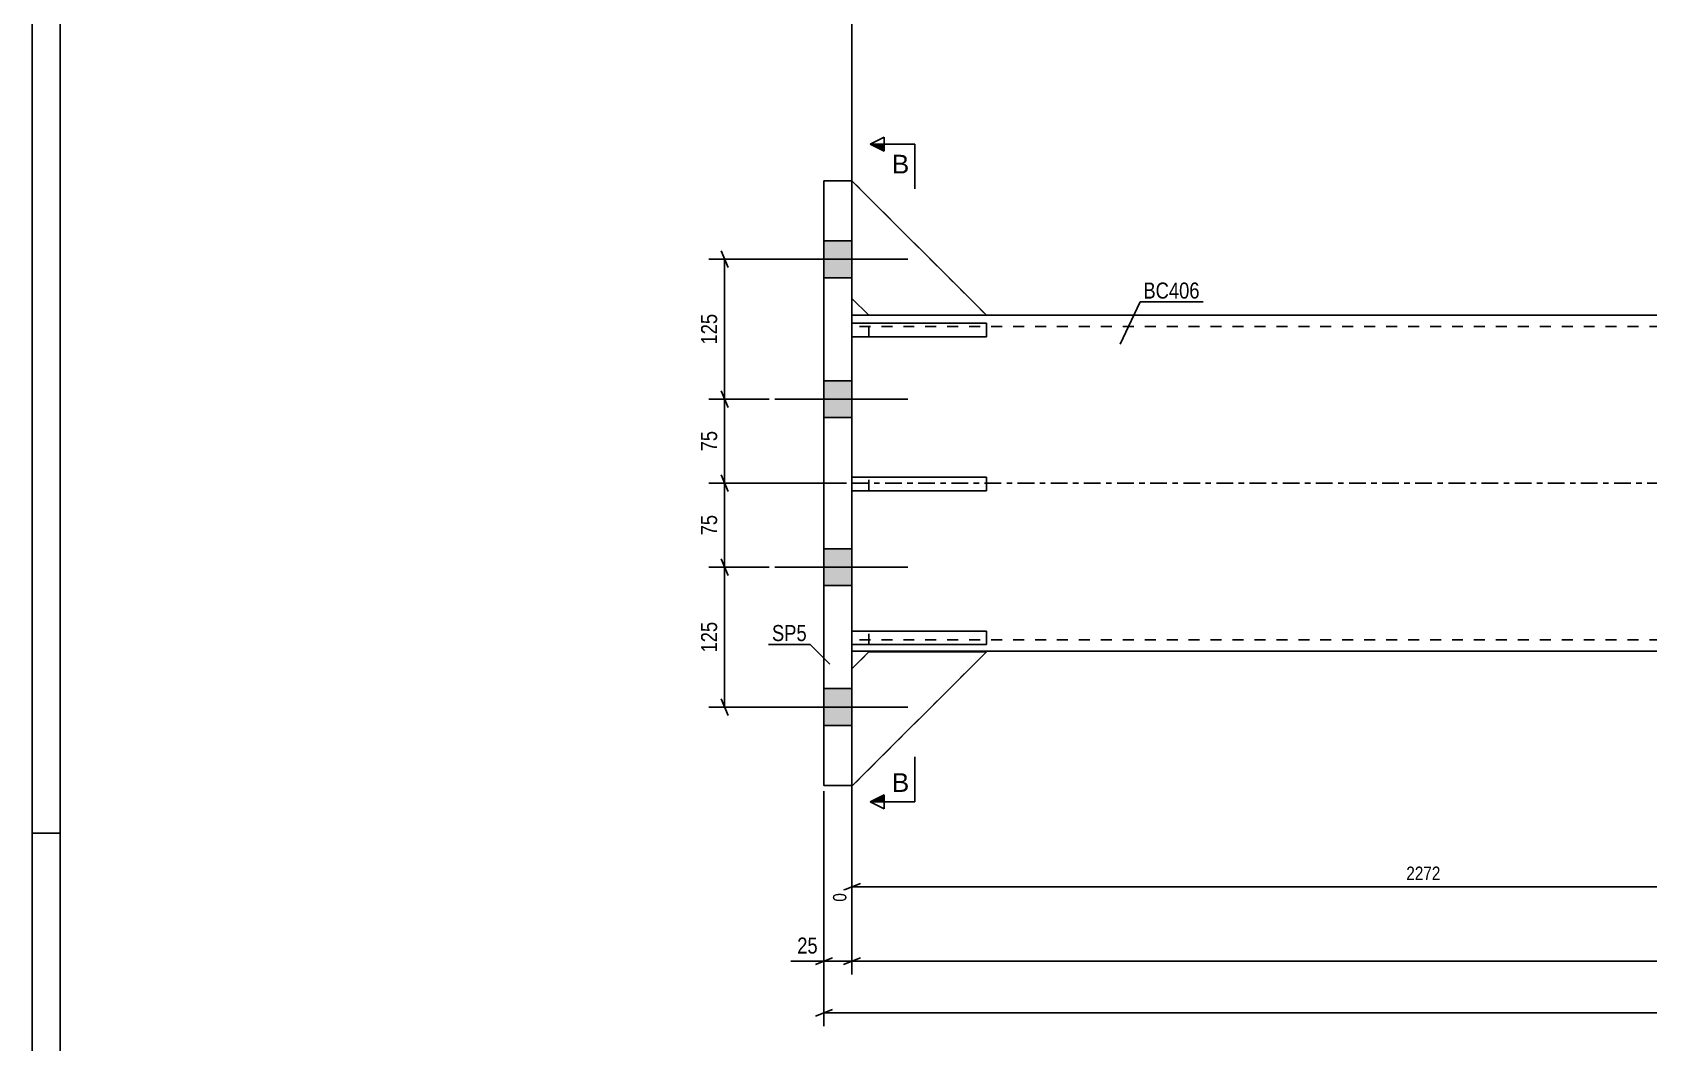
# Model space of a CAD drawing. Header units: millimetres. Extents: x 0 to 841, y 0 to 594.
# Drawn here: x 0 to 288.7, y 111.6 to 292.1 of the extents above; entities that cross this region are included whole.
import ezdxf

# ---------------------------------------------------------------- set-up
doc = ezdxf.new("R2010")
doc.units = ezdxf.units.MM
doc.linetypes.add('DXK_LINE_DOT2', pattern=[3.9198, 1.9599, -1.9599])
doc.linetypes.add('DXK_LINE_DOT3', pattern=[5.9187, 2.979, -0.9799, 0.9799, -0.9799])
doc.styles.add('Arial', font='arial.ttf', dxfattribs={"height": 0.2})
doc.styles.add('Arial Narrow', font='ARIALN.TTF', dxfattribs={"height": 0.2})

# ---------------------------------------------------------------- blocks, each defined once
blk = doc.blocks.new('Unknown-122567297-1134')
at = {"color": 5, "linetype": 'Continuous'}
for p, q in [((0, 594), (0, 0)), ((5, 589), (5, 5)), ((5, 149), (0, 149))]:
    blk.add_line(p, q, dxfattribs=at)
blk = doc.blocks.new('Part-122567297-2613 - 2611')
at = {"color": 2, "linetype": 'Continuous'}
for p, q in [((146.4, 210.2), (146.4, 212.6)), ((146.4, 212.6), (170.4, 212.6)), ((170.4, 212.6), (170.4, 210.2)), ((170.4, 210.2), (146.4, 210.2))]:
    blk.add_line(p, q, dxfattribs=at)
at = {"color": 7, "linetype": 'DXK_LINE_DOT2'}
blk.add_line((149.4, 210.2), (149.4, 212.6), dxfattribs=at)
blk = doc.blocks.new('Part-122567297-2614 - 2611')
at = {"color": 2, "linetype": 'Continuous'}
for p, q in [((146.4, 265.54), (170.4, 241.54)), ((149.4, 241.54), (146.4, 244.54)), ((170.4, 241.54), (149.4, 241.54))]:
    blk.add_line(p, q, dxfattribs=at)
at = {"color": 7, "linetype": 'DXK_LINE_DOT2'}
blk.add_line((146.4, 244.54), (146.4, 265.54), dxfattribs=at)
blk = doc.blocks.new('Part-122567297-2615 - 2611')
at = {"color": 7, "linetype": 'DXK_LINE_DOT2'}
for p, q in [((146.4, 244.54), (146.4, 265.54)), ((146.4, 265.54), (170.4, 241.54)), ((149.4, 241.54), (146.4, 244.54)), ((170.4, 241.54), (149.4, 241.54))]:
    blk.add_line(p, q, dxfattribs=at)
blk = doc.blocks.new('Part-122567297-2616 - 2611')
at = {"color": 2, "linetype": 'Continuous'}
for p, q in [((149.4, 181.4), (146.4, 178.4)), ((146.4, 157.4), (170.4, 181.4)), ((170.4, 181.4), (149.4, 181.4)), ((146.4, 157.54), (146.4, 157.4))]:
    blk.add_line(p, q, dxfattribs=at)
at = {"color": 7, "linetype": 'DXK_LINE_DOT2'}
blk.add_line((146.4, 157.4), (146.4, 178.4), dxfattribs=at)
blk = doc.blocks.new('Bolt-122567297-2681 - 2611')
at = {"linetype": 'Continuous'}
for points in [[(141.4, 254.84), (141.4, 248.24), (146.4, 248.24), (146.4, 254.84)], [(141.4, 254.84), (141.4, 248.24), (146.4, 248.24), (146.4, 254.84)], [(141.4, 254.84), (141.4, 248.24), (146.4, 248.24), (146.4, 254.84)], [(141.4, 229.84), (141.4, 223.24), (146.4, 223.24), (146.4, 229.84)], [(141.4, 229.84), (141.4, 223.24), (146.4, 223.24), (146.4, 229.84)], [(141.4, 199.84), (141.4, 193.24), (146.4, 193.24), (146.4, 199.84)], [(141.4, 199.84), (141.4, 193.24), (146.4, 193.24), (146.4, 199.84)], [(141.4, 174.84), (141.4, 168.24), (146.4, 168.24), (146.4, 174.84)], [(141.4, 174.84), (141.4, 168.24), (146.4, 168.24), (146.4, 174.84)], [(141.4, 174.84), (141.4, 168.24), (146.4, 168.24), (146.4, 174.84)]]:
    blk.add_hatch(color=1, dxfattribs=at).paths.add_polyline_path(points)
at = {"color": 1, "linetype": 'Continuous'}
for p, q in [((141.4, 254.84), (146.4, 254.84)), ((141.4, 254.84), (146.4, 254.84)), ((141.4, 254.84), (146.4, 254.84)), ((132.6, 251.54), (156.4, 251.54)), ((132.6, 251.54), (156.4, 251.54)), ((132.6, 251.54), (156.4, 251.54)), ((141.4, 248.24), (146.4, 248.24)), ((141.4, 248.24), (146.4, 248.24)), ((141.4, 248.24), (146.4, 248.24)), ((141.4, 229.84), (146.4, 229.84)), ((141.4, 229.84), (146.4, 229.84)), ((132.6, 226.54), (156.4, 226.54)), ((132.6, 226.54), (156.4, 226.54)), ((141.4, 223.24), (146.4, 223.24)), ((141.4, 223.24), (146.4, 223.24)), ((141.4, 199.84), (146.4, 199.84)), ((141.4, 199.84), (146.4, 199.84)), ((132.6, 196.54), (156.4, 196.54)), ((132.6, 196.54), (156.4, 196.54)), ((141.4, 193.24), (146.4, 193.24)), ((141.4, 193.24), (146.4, 193.24)), ((141.4, 174.84), (146.4, 174.84)), ((141.4, 174.84), (146.4, 174.84)), ((141.4, 174.84), (146.4, 174.84)), ((132.6, 171.54), (156.4, 171.54)), ((132.6, 171.54), (156.4, 171.54)), ((132.6, 171.54), (156.4, 171.54)), ((141.4, 168.24), (146.4, 168.24)), ((141.4, 168.24), (146.4, 168.24)), ((141.4, 168.24), (146.4, 168.24))]:
    blk.add_line(p, q, dxfattribs=at)
blk = doc.blocks.new('Part-122567297-2617 - 2611')
at = {"color": 7, "linetype": 'DXK_LINE_DOT2'}
for p, q in [((149.4, 181.4), (146.4, 178.4)), ((146.4, 157.4), (170.4, 181.4)), ((170.4, 181.4), (149.4, 181.4)), ((146.4, 178.4), (146.4, 157.4))]:
    blk.add_line(p, q, dxfattribs=at)
blk = doc.blocks.new('Part-122567297-2688 - 2611')
at = {"color": 2, "linetype": 'Continuous'}
for p, q in [((146.4, 241.54), (149.4, 241.54)), ((310.41, 241.54), (170.4, 241.54)), ((310.41, 181.54), (146.4, 181.54))]:
    blk.add_line(p, q, dxfattribs=at)
at = {"color": 7, "linetype": 'DXK_LINE_DOT2'}
for p, q in [((146.4, 181.54), (146.4, 241.54)), ((170.4, 241.54), (149.4, 241.54)), ((310.41, 239.54), (146.4, 239.54)), ((310.41, 183.54), (146.4, 183.54))]:
    blk.add_line(p, q, dxfattribs=at)
at = {"color": 7, "linetype": 'DXK_LINE_DOT3'}
blk.add_line((146.4, 211.54), (310.41, 211.54), dxfattribs=at)
blk = doc.blocks.new('Part-122567297-2645 - 2611')
at = {"color": 2, "linetype": 'Continuous'}
for p, q in [((141.4, 157.54), (141.4, 265.54)), ((146.4, 265.54), (141.4, 265.54)), ((146.4, 157.54), (146.4, 265.54)), ((146.4, 157.54), (141.4, 157.54))]:
    blk.add_line(p, q, dxfattribs=at)
blk = doc.blocks.new('Part-122567297-2653 - 2611')
at = {"color": 2, "linetype": 'Continuous'}
for p, q in [((146.4, 237.7), (146.4, 240.1)), ((146.4, 240.1), (170.4, 240.1)), ((170.4, 240.1), (170.4, 237.7)), ((170.4, 237.7), (146.4, 237.7))]:
    blk.add_line(p, q, dxfattribs=at)
at = {"color": 7, "linetype": 'DXK_LINE_DOT2'}
blk.add_line((149.4, 237.7), (149.4, 240.1), dxfattribs=at)
blk = doc.blocks.new('Part-122567297-2654 - 2611')
at = {"color": 2, "linetype": 'Continuous'}
for p, q in [((146.4, 182.7), (146.4, 185.1)), ((146.4, 185.1), (170.4, 185.1)), ((170.4, 185.1), (170.4, 182.7)), ((170.4, 182.7), (146.4, 182.7))]:
    blk.add_line(p, q, dxfattribs=at)
at = {"color": 7, "linetype": 'DXK_LINE_DOT2'}
blk.add_line((149.4, 182.7), (149.4, 185.1), dxfattribs=at)
blk = doc.blocks.new('Part-122567297-2655 - 2611')
at = {"color": 7, "linetype": 'DXK_LINE_DOT2'}
for p, q in [((170.4, 212.6), (146.4, 212.6)), ((146.4, 212.6), (146.4, 210.2)), ((149.4, 210.2), (149.4, 212.6)), ((170.4, 210.2), (170.4, 212.6)), ((146.4, 210.2), (170.4, 210.2))]:
    blk.add_line(p, q, dxfattribs=at)
blk = doc.blocks.new('Part-122567297-2656 - 2611')
at = {"color": 7, "linetype": 'DXK_LINE_DOT2'}
for p, q in [((170.4, 240.1), (146.4, 240.1)), ((146.4, 240.1), (146.4, 237.7)), ((149.4, 237.7), (149.4, 240.1)), ((170.4, 237.7), (170.4, 240.1)), ((146.4, 237.7), (170.4, 237.7))]:
    blk.add_line(p, q, dxfattribs=at)
blk = doc.blocks.new('Part-122567297-2657 - 2611')
at = {"color": 7, "linetype": 'DXK_LINE_DOT2'}
for p, q in [((170.4, 185.1), (146.4, 185.1)), ((146.4, 185.1), (146.4, 182.7)), ((149.4, 182.7), (149.4, 185.1)), ((170.4, 182.7), (170.4, 185.1)), ((146.4, 182.7), (170.4, 182.7))]:
    blk.add_line(p, q, dxfattribs=at)
blk = doc.blocks.new('StraightDimension-122567297-2849 - 2611')
at = {"color": 7, "linetype": 'Continuous'}
for p, q in [((350.51, 240.53), (350.51, 132.22)), ((146.4, 180.4), (146.4, 136.79)), ((147.9, 140.02), (144.9, 138.82)), ((146.4, 139.42), (350.51, 139.42)), ((349.01, 138.82), (352.01, 140.02))]:
    blk.add_line(p, q, dxfattribs=at)
at = {"color": 0}
blk.add_wipeout([(252, 140.17), (252, 143.67), (244.91, 143.67), (244.91, 140.17)], dxfattribs=at)
at = {"color": 0, "linetype": 'Continuous'}
for points in [[(145.9, 138.82), (142.4, 138.82), (142.4, 136.29), (145.9, 136.29)], [(350.01, 138.82), (346.51, 138.82), (346.51, 131.72), (350.01, 131.72)]]:
    blk.add_wipeout(points, dxfattribs=at)
at = {"color": 3, "style": 'Arial Narrow'}
blk.add_text('2272', height=2.386, dxfattribs=at).set_placement((245.41, 140.67))
at = {"color": 3, "linetype": 'Continuous', "style": 'Arial Narrow'}
for s, height, p in [('0', 2.39, (145.4, 136.79)), ('2272', 2.386, (349.51, 132.22))]:
    blk.add_text(s, height=height, rotation=90.0002, dxfattribs=at).set_placement(p)
blk = doc.blocks.new('StraightDimension-122567297-2870 - 2611')
at = {"color": 7, "linetype": 'Continuous'}
for p, q in [((141.4, 156.54), (141.4, 114.53)), ((142.9, 117.53), (139.9, 116.33)), ((141.4, 116.93), (586, 116.93))]:
    blk.add_line(p, q, dxfattribs=at)
blk = doc.blocks.new('StraightDimension-122567297-2888 - 2611')
at = {"color": 7, "linetype": 'Continuous'}
for p, q in [((246.41, 344.64), (246.41, 302.96)), ((146.4, 242.54), (146.4, 308.21)), ((147.9, 305.96), (144.9, 304.76)), ((146.4, 305.36), (246.41, 305.36)), ((244.91, 304.76), (247.91, 305.96))]:
    blk.add_line(p, q, dxfattribs=at)
at = {"color": 0}
blk.add_wipeout([(199.75, 306.11), (199.75, 310.31), (193.07, 310.31), (193.07, 306.11)], dxfattribs=at)
at = {"color": 3, "style": 'Arial Narrow'}
blk.add_text('500', height=2.863, dxfattribs=at).set_placement((193.67, 306.71))
blk = doc.blocks.new('StraightDimension-122567297-2897 - 2611')
at = {"color": 7, "linetype": 'Continuous'}
for p, q in [((141.4, 156.54), (141.4, 123.78)), ((142.9, 126.78), (139.9, 125.58)), ((141.4, 126.18), (586, 126.18))]:
    blk.add_line(p, q, dxfattribs=at)
blk = doc.blocks.new('StraightDimension-122567297-2908 - 2611')
at = {"color": 7, "linetype": 'Continuous'}
for p, q in [((141.4, 156.54), (141.4, 123.78)), ((146.4, 156.4), (146.4, 123.78)), ((139.9, 125.58), (142.9, 126.78)), ((141.4, 126.18), (146.4, 126.18)), ((147.9, 126.78), (144.9, 125.58))]:
    blk.add_line(p, q, dxfattribs=at)
at = {"color": 0}
blk.add_wipeout([(140.88, 126.93), (140.88, 131.13), (136.02, 131.13), (136.02, 126.93)], dxfattribs=at)
at = {"color": 7, "linetype": 'Continuous'}
blk.add_line((141.4, 126.18), (135.5, 126.18), dxfattribs=at)
blk.add_line((141.4, 126.18), (135.5, 126.18), dxfattribs=at)
at = {"color": 3, "style": 'Arial Narrow'}
blk.add_text('25', height=2.863, dxfattribs=at).set_placement((136.62, 127.53))
blk = doc.blocks.new('StraightDimension-122567297-2930 - 2611')
at = {"color": 7, "linetype": 'Continuous'}
for p, q in [((146.4, 156.4), (146.4, 123.78)), ((147.9, 126.78), (144.9, 125.58)), ((146.4, 126.18), (581, 126.18))]:
    blk.add_line(p, q, dxfattribs=at)
blk = doc.blocks.new('StraightDimension-122567297-5822 - 2611')
at = {"color": 7, "linetype": 'Continuous'}
for p, q in [((140.4, 251.54), (120.81, 251.54)), ((124.26, 250.04), (123.06, 253.04)), ((123.66, 226.54), (123.66, 251.54)), ((131.6, 226.54), (120.81, 226.54)), ((123.06, 228.04), (124.26, 225.04))]:
    blk.add_line(p, q, dxfattribs=at)
at = {"color": 0}
blk.add_wipeout([(122.91, 242.38), (118.71, 242.38), (118.71, 235.7), (122.91, 235.7)], dxfattribs=at)
at = {"color": 3, "style": 'Arial Narrow'}
blk.add_text('125', height=2.863, rotation=90.0002, dxfattribs=at).set_placement((122.31, 236.3))
blk = doc.blocks.new('StraightDimension-122567297-5823 - 2611')
at = {"color": 7, "linetype": 'Continuous'}
for p, q in [((131.6, 226.54), (120.81, 226.54)), ((124.26, 225.04), (123.06, 228.04)), ((123.66, 211.54), (123.66, 226.54)), ((145.4, 211.54), (120.81, 211.54)), ((123.06, 213.04), (124.26, 210.04))]:
    blk.add_line(p, q, dxfattribs=at)
at = {"color": 0}
blk.add_wipeout([(122.91, 221.47), (118.71, 221.47), (118.71, 216.61), (122.91, 216.61)], dxfattribs=at)
at = {"color": 3, "style": 'Arial Narrow'}
blk.add_text('75', height=2.863, rotation=90.0002, dxfattribs=at).set_placement((122.31, 217.21))
blk = doc.blocks.new('StraightDimension-122567297-5824 - 2611')
at = {"color": 7, "linetype": 'Continuous'}
for p, q in [((145.4, 211.54), (120.81, 211.54)), ((124.26, 210.04), (123.06, 213.04)), ((123.66, 196.54), (123.66, 211.54)), ((131.6, 196.54), (120.81, 196.54)), ((123.06, 198.04), (124.26, 195.04))]:
    blk.add_line(p, q, dxfattribs=at)
at = {"color": 0}
blk.add_wipeout([(122.91, 206.47), (118.71, 206.47), (118.71, 201.61), (122.91, 201.61)], dxfattribs=at)
at = {"color": 3, "style": 'Arial Narrow'}
blk.add_text('75', height=2.863, rotation=90.0002, dxfattribs=at).set_placement((122.31, 202.21))
blk = doc.blocks.new('StraightDimension-122567297-5825 - 2611')
at = {"color": 7, "linetype": 'Continuous'}
for p, q in [((131.6, 196.54), (120.81, 196.54)), ((124.26, 195.04), (123.06, 198.04)), ((123.66, 171.54), (123.66, 196.54)), ((140.4, 171.54), (120.81, 171.54)), ((123.06, 173.04), (124.26, 170.04))]:
    blk.add_line(p, q, dxfattribs=at)
at = {"color": 0}
blk.add_wipeout([(122.91, 187.38), (118.71, 187.38), (118.71, 180.7), (122.91, 180.7)], dxfattribs=at)
at = {"color": 3, "style": 'Arial Narrow'}
blk.add_text('125', height=2.863, rotation=90.0002, dxfattribs=at).set_placement((122.31, 181.3))
blk = doc.blocks.new('SectionMark-122567297-3075 - 2611')
at = {"color": 6, "linetype": 'Continuous'}
for p, q in [((149.63, 272.1), (152.13, 273.35)), ((157.63, 272.1), (149.63, 272.1)), ((157.63, 154.65), (149.63, 154.65)), ((152.13, 153.4), (149.63, 154.65))]:
    blk.add_line(p, q, dxfattribs=at)
at = {"color": 0, "linetype": 'Continuous'}
for points in [[(156.63, 266.85), (156.63, 270.35), (153.52, 270.35), (153.52, 266.85)], [(156.63, 156.4), (156.63, 159.9), (153.52, 159.9), (153.52, 156.4)]]:
    blk.add_wipeout(points, dxfattribs=at)
at = {"linetype": 'Continuous'}
for points in [[(152.13, 272.1), (152.13, 270.85), (149.63, 272.1)], [(152.13, 155.9), (152.13, 154.65), (149.63, 154.65)]]:
    blk.add_hatch(color=6, dxfattribs=at).paths.add_polyline_path(points)
at = {"color": 6, "linetype": 'Continuous'}
for p, q in [((149.63, 272.1), (152.13, 270.85)), ((152.13, 270.85), (152.13, 273.35)), ((157.63, 272.1), (157.63, 264.1)), ((157.63, 154.65), (157.63, 162.65)), ((149.63, 154.65), (152.13, 155.9)), ((152.13, 155.9), (152.13, 153.4))]:
    blk.add_line(p, q, dxfattribs=at)
at = {"color": 3, "linetype": 'Continuous', "style": 'Arial'}
for p in [(153.52, 266.85), (153.52, 156.4)]:
    blk.add_text('B', height=3.34, dxfattribs=at).set_placement(p)
blk = doc.blocks.new('Mark-122567297-2684 - 2611')
at = {"color": 0}
blk.add_wipeout([(208.5, 244.51), (208.5, 247.51), (198.45, 247.51), (198.45, 244.51)], dxfattribs=at)
blk.add_wipeout([(208.5, 244.51), (208.5, 247.51), (198.45, 247.51), (198.45, 244.51)], dxfattribs=at)
at = {"color": 30, "linetype": 'Continuous'}
for p, q in [((194.3, 236.37), (197.85, 243.91)), ((197.85, 243.91), (209.1, 243.91))]:
    blk.add_line(p, q, dxfattribs=at)
at = {"color": 3, "style": 'Arial Narrow'}
blk.add_text('BC406', height=2.863, dxfattribs=at).set_placement((198.45, 244.51))
blk = doc.blocks.new('Mark-122567297-2641 - 2611')
at = {"color": 0}
blk.add_wipeout([(138.33, 183.34), (138.33, 186.34), (132.11, 186.34), (132.11, 183.34)], dxfattribs=at)
blk.add_wipeout([(138.33, 183.34), (138.33, 186.34), (132.11, 186.34), (132.11, 183.34)], dxfattribs=at)
at = {"color": 30, "linetype": 'Continuous'}
for p in [(131.51, 182.74), (142.46, 179.2)]:
    blk.add_line(p, (138.93, 182.74), dxfattribs=at)
at = {"color": 3, "style": 'Arial Narrow'}
blk.add_text('SP5', height=2.863, dxfattribs=at).set_placement((132.11, 183.34))

msp = doc.modelspace()

# ---------------------------------------------------------------- block references
for name in ['Unknown-122567297-1134', 'Part-122567297-2645 - 2611', 'Part-122567297-2614 - 2611', 'Part-122567297-2615 - 2611', 'Bolt-122567297-2681 - 2611', 'Part-122567297-2688 - 2611', 'Part-122567297-2653 - 2611', 'Part-122567297-2656 - 2611', 'Part-122567297-2613 - 2611', 'Part-122567297-2655 - 2611', 'Part-122567297-2654 - 2611', 'Part-122567297-2657 - 2611', 'Part-122567297-2616 - 2611', 'Part-122567297-2617 - 2611']:
    msp.add_blockref(name, (0, 0))

# ---------------------------------------------------------------- next in the draw order: block references
for name in ['StraightDimension-122567297-2888 - 2611', 'StraightDimension-122567297-5822 - 2611', 'StraightDimension-122567297-2849 - 2611']:
    msp.add_blockref(name, (0, 0))

# ---------------------------------------------------------------- next in the draw order: block references
for name in ['Mark-122567297-2684 - 2611', 'StraightDimension-122567297-5823 - 2611', 'StraightDimension-122567297-2870 - 2611']:
    msp.add_blockref(name, (0, 0))

# ---------------------------------------------------------------- next in the draw order: block references
for name in ['StraightDimension-122567297-5824 - 2611', 'StraightDimension-122567297-2897 - 2611']:
    msp.add_blockref(name, (0, 0))

# ---------------------------------------------------------------- next in the draw order: block references
for name in ['StraightDimension-122567297-5825 - 2611', 'StraightDimension-122567297-2908 - 2611']:
    msp.add_blockref(name, (0, 0))

# ---------------------------------------------------------------- next in the draw order: block references
for name in ['Mark-122567297-2641 - 2611', 'StraightDimension-122567297-2930 - 2611']:
    msp.add_blockref(name, (0, 0))

# ---------------------------------------------------------------- next in the draw order: block references
msp.add_blockref('SectionMark-122567297-3075 - 2611', (0, 0))

doc.saveas('drawing.dxf')
